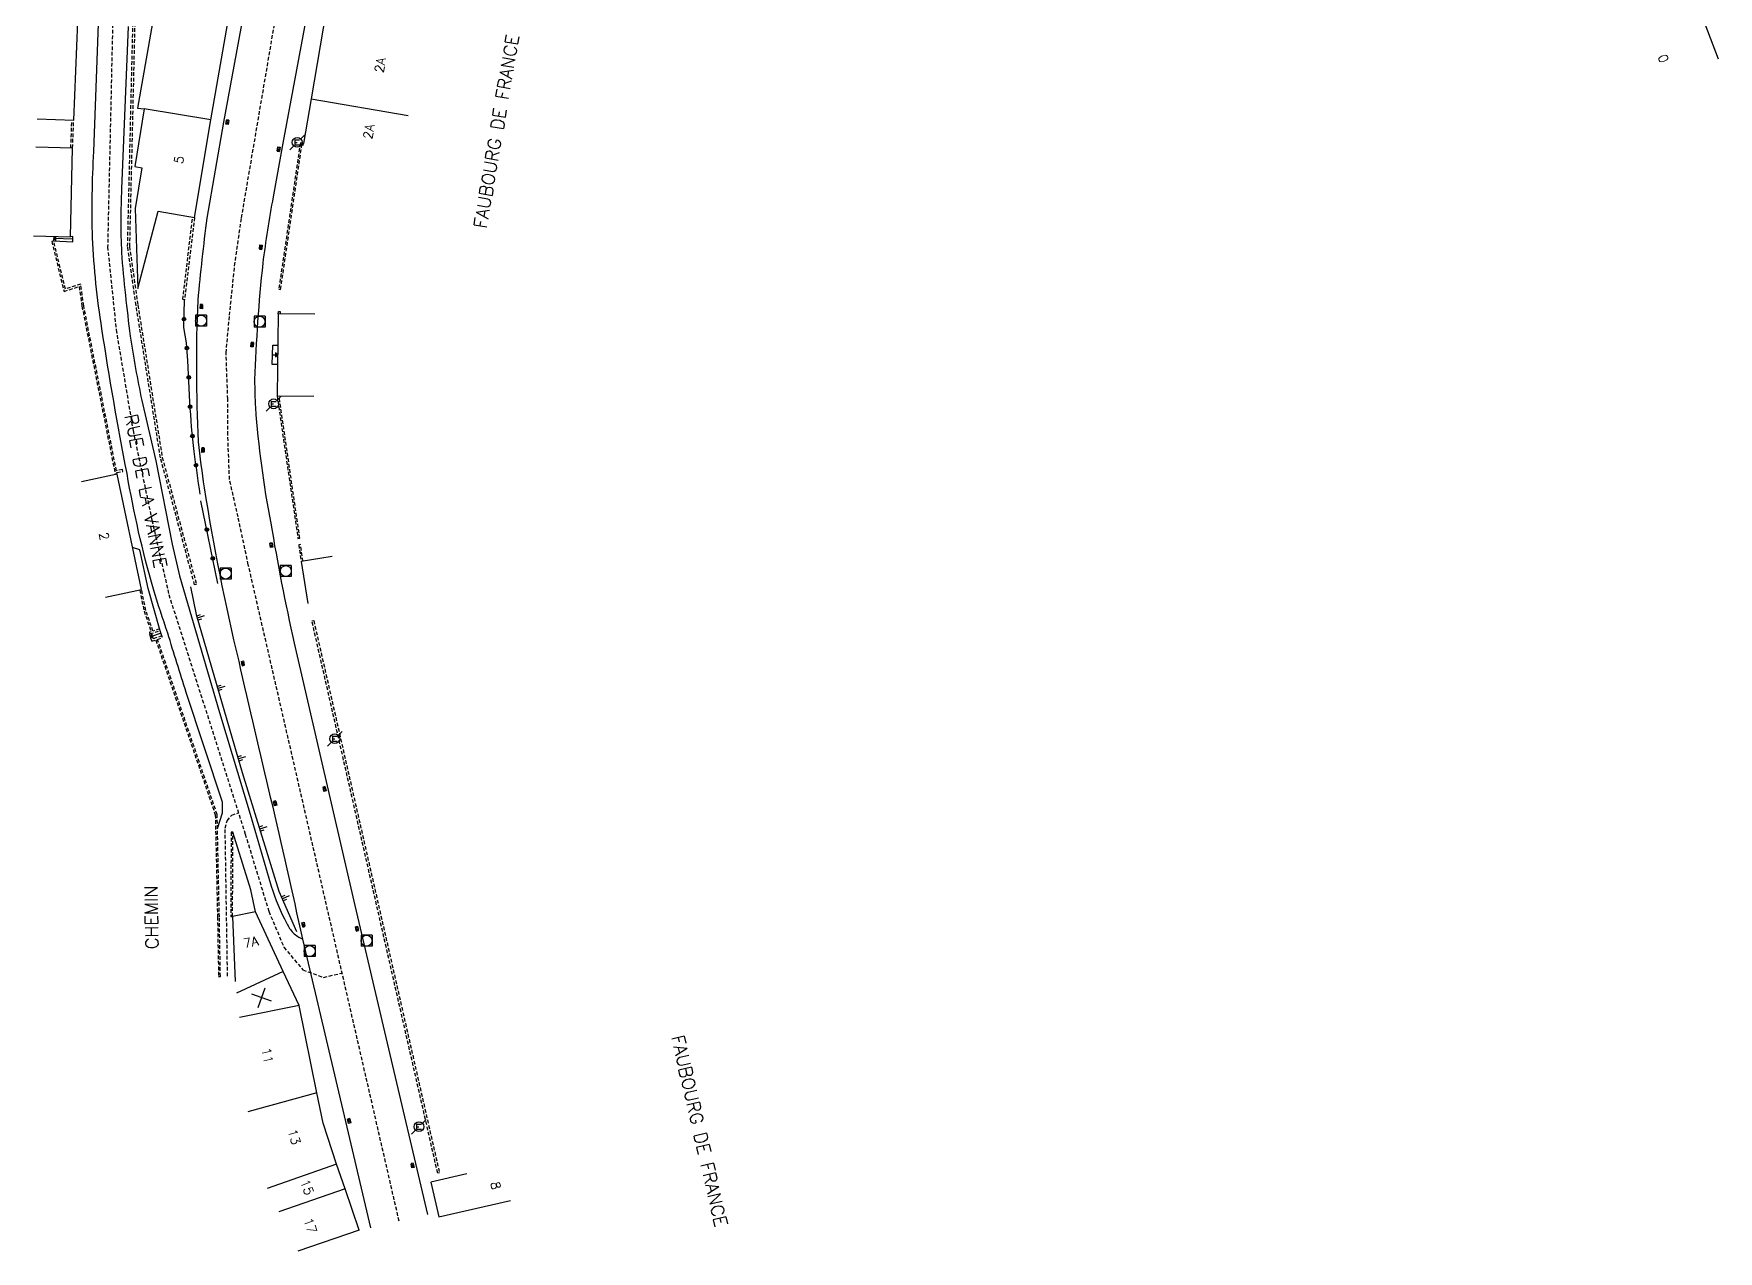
# Model space of a CAD drawing. Header units: millimetres. Extents: x 200040 to 200892, y 53262 to 54000.
# Drawn here: x 200069.8 to 200299.4, y 53291 to 53456.9 of the extents above; entities that cross this region are included whole.
import ezdxf
from ezdxf.enums import TextEntityAlignment as Align

# ---------------------------------------------------------------- set-up
doc = ezdxf.new("R2010")
doc.units = ezdxf.units.MM
doc.linetypes.add('DASHED', pattern=[0.75, 0.5, -0.25])
doc.layers.get('0').update_dxf_attribs({"linetype": 'CONTINUOUS'})
for name, color, linetype in [('W0001', 6, 'DASHED'), ('W0008', 7, 'CONTINUOUS'), ('W0100', 7, 'CONTINUOUS'), ('W0112', 1, 'DASHED'), ('W0211', 2, 'CONTINUOUS'), ('W0322', 7, 'CONTINUOUS'), ('W0334', 7, 'CONTINUOUS'), ('W0400', 7, 'CONTINUOUS'), ('W0420', 7, 'CONTINUOUS'), ('W0471', 7, 'CONTINUOUS'), ('W0989', 7, 'CONTINUOUS'), ('W0991', 7, 'CONTINUOUS'), ('W1102', 7, 'CONTINUOUS')]:
    doc.layers.add(name, color=color, linetype=linetype)
doc.styles.get("Standard").update_dxf_attribs({"font": 'romans.shx', "width": 0.85})

# ---------------------------------------------------------------- blocks, each defined once
blk = doc.blocks.new('t211o')
at = {"color": 0, "linetype": 'Continuous'}
for p, q in [((-0.29, 0.5), (-0.29, 0)), ((0, 1), (0, 0)), ((0.29, 0.5), (0.29, 0))]:
    blk.add_line(p, q, dxfattribs=at)
blk = doc.blocks.new('t991o')
at = {"color": 0, "linetype": 'Continuous'}
for p, q in [((-1, 1), (1, -1)), ((-1, -1), (1, 1))]:
    blk.add_line(p, q, dxfattribs=at)
blk = doc.blocks.new('t322o')
at = {"color": 0, "linetype": 'Continuous'}
for radius in [0.25, 0.15]:
    blk.add_circle((0, 0), radius, dxfattribs=at)
blk = doc.blocks.new('T400')
for p, q in [((-0.15, 0.3), (0.15, 0.3)), ((-0.15, -0.25), (-0.15, 0.3)), ((-0.15, 0.15), (0.15, 0.15)), ((-0.15, 0), (0.15, 0)), ((0.15, 0.3), (0.15, -0.25)), ((-0.15, -0.15), (0.15, -0.15)), ((-0.15, -0.25), (-0.15, -0.3)), ((-0.15, -0.3), (0.15, -0.3)), ((0.15, -0.3), (0.15, -0.25))]:
    blk.add_line(p, q)
blk = doc.blocks.new('T471')
for p, q in [((-0.333334, 0.333334), (-0.333334, -0.333334)), ((-0.333334, 0.333334), (0.333334, 0.333334)), ((-0.333334, 0), (0, 0)), ((0.500001, 0.500001), (1.000002, 1.000002)), ((-0.500001, -0.500001), (-1.000002, -1.000002)), ((-0.333334, -0.333334), (0.333334, -0.333334))]:
    blk.add_line(p, q)
blk.add_ellipse((0, 0), major_axis=(0.471405, 0.471405), ratio=1, start_param=5.4977871438, end_param=11.780972451)
blk = doc.blocks.new('T420')
for p, q in [((0.75, 0.75), (-0.75, 0.75)), ((-0.75, 0.75), (-0.75, -0.75)), ((0.75, 0.75), (0.75, -0.75)), ((0.75, -0.75), (-0.75, -0.75))]:
    blk.add_line(p, q)
blk.add_ellipse((0, 0), major_axis=(-0.53, 0.53), ratio=1, start_param=3.926991, end_param=10.210176)

msp = doc.modelspace()

# ---------------------------------------------------------------- linework, layer by layer
at = {"layer": 'W0001'}
for points in [[(200119.6, 53295.12), (200099.04, 53384.56), (200097.64, 53391.08), (200096.48, 53396.2), (200096.24, 53402.26), (200096.24, 53407.15), (200096.01, 53413.43), (200096.48, 53418.56), (200097.17, 53425.31), (200098.11, 53431.83), (200109.29, 53497.51), (200111.39, 53509.15), (200113.72, 53514.97), (200116.75, 53521.73), (200122.11, 53529.88), (200125.14, 53534.07), (200129.8, 53537.33), (200135.62, 53539.89), (200141.91, 53541.99), (200148.44, 53543.85), (200153.56, 53544.55), (200161.49, 53543.85), (200169.88, 53541.99), (200193.51, 53534.64)], [(200080.2, 53494.35), (200080.76, 53467.96), (200079.86, 53427.89), (200081.02, 53416.59), (200083.33, 53402.85), (200085.9, 53390.64), (200088.21, 53380.5), (200098.62, 53347.88), (200101.83, 53337.35), (200103.89, 53332.46), (200106.46, 53329.38), (200109.29, 53328.35), (200111.83, 53328.94)], [(200096.21, 53328.52), (200095.88, 53348.69), (200096.14, 53349.7), (200096.77, 53350.47), (200097.7, 53350.76)]]:
    msp.add_lwpolyline(points, dxfattribs=at)
at = {"layer": 'W0008', "flags": 128}
for points in [[(200192.18, 53530.36), (200172.56, 53536.45), (200169.67, 53537.29), (200156.55, 53539.07, 0.111572), (200151.34, 53538.66, 0.0313), (200144.9, 53536.34, 0.0442), (200134.68, 53531.37, 0.0357), (200130.03, 53527.97, 0.0378), (200122.53, 53520.17, 0.008267), (200118.27, 53513.04, 0.0356), (200115.98, 53507.45, 0.0329), (200114.19, 53500.63), (200108.22, 53469.64), (200108.7, 53468.63), (200103.75, 53442.01), (200102.42, 53434.7, 0.0121), (200101.01, 53425.65, 0.018159), (200099.9, 53409.76, 0.009615), (200100, 53406, 0.029), (200102.1, 53390.23, 0.0137), (200105.29, 53373.91), (200113.57, 53338.16), (200117.95, 53319.38), (200123.47, 53296.04)], [(200082.64, 53457.92), (200081.77, 53435.81, 0.024), (200081.76, 53427.14, 0.0126), (200082.29, 53421.32, 0.0084), (200082.95, 53415.73, 0.0138), (200084.52, 53406.96), (200086.43, 53398.75), (200088.67, 53387.4), (200089.64, 53383.07), (200095.13, 53364.42), (200099.27, 53350.6), (200102.17, 53340.79, 0.0481), (200104.28, 53335.7, 0.0784), (200105.14, 53334.42, 0.0764), (200106.48, 53333.56, 0.0018), (200102.13, 53352.73, -0.0006), (200097.77, 53371.42, -0.0189), (200093.07, 53395.07, -0.0129), (200092.27, 53401.33, -0.0243), (200092.2, 53420.62, -0.0108), (200093.44, 53431.82), (200095.72, 53444.89), (200100.44, 53470.54)], [(200094.83, 53348.62), (200095.53, 53350.79), (200095.52, 53352.22), (200090.59, 53367.16, -0.0014), (200088.05, 53375.24, -0.0044), (200086.1, 53381.23, -0.0272), (200082.51, 53397.02, -0.0101), (200079.08, 53416.73, -0.0269), (200077.8, 53429.12, -0.0201), (200077.98, 53440.88), (200078.96, 53468.27), (200076.57, 53469.16)]]:
    msp.add_lwpolyline(points, format="xyb", dxfattribs=at)
for points in [[(200100.04, 53337.3), (200099.39, 53340.27), (200096.95, 53348.13)], [(200115.73, 53294.21), (200111.96, 53310.25), (200106.48, 53333.56)]]:
    msp.add_lwpolyline(points, dxfattribs=at)
at = {"layer": 'W0100'}
for p, q in [((200075.13, 53428.94), (200072.51, 53429.01)), ((200087.26, 53374.88), (200087.02, 53375.58)), ((200085.8, 53374.39), (200085.62, 53375.14))]:
    msp.add_line(p, q, dxfattribs=at)
at = {"layer": 'W0100', "flags": 128}
for points in [[(200117.56, 53476.02), (200112.64, 53476.89), (200109.66, 53460.1), (200107.61, 53448.07), (200106.56, 53441.98), (200106.56, 53441.98)], [(200069.78, 53429.4), (200074.78, 53429.27), (200075.09, 53441.35), (200070.09, 53441.47)], [(200108.12, 53418.7), (200103.12, 53418.77), (200102.96, 53407.61), (200107.96, 53407.54)], [(200103.02, 53411.86), (200102.3, 53411.87), (200102.39, 53414.5), (200103.06, 53414.49)], [(200079.59, 53380.15), (200084.48, 53381.18), (200081.17, 53396.91), (200076.28, 53395.88)], [(200110.49, 53385.7), (200106.23, 53385), (200107.17, 53379.29), (200107.17, 53379.29)], [(200114.17, 53293.89), (200112.25, 53299.52), (200111.05, 53302.9), (200109.23, 53308.5), (200108.37, 53312.61), (200105.96, 53324.53), (200103.78, 53329.17), (200100.04, 53337.3), (200096.89, 53336.65), (200097.23, 53327.78)], [(200128.81, 53301.57), (200123.94, 53300.44), (200125.03, 53295.7)]]:
    msp.add_lwpolyline(points, dxfattribs=at)
msp.add_lwpolyline([(200087.74, 53468.56), (200083.95, 53446.77), (200084.85, 53446.72), (200083.55, 53438.84), (200084.53, 53438.67), (200083.6, 53433.11), (200083.96, 53422.22), (200086.77, 53432.74), (200091.7, 53431.91), (200093.93, 53445.19), (200097.69, 53466.83), (200092.76, 53467.69)], close=True, dxfattribs=at)
at = {"layer": 'W0100'}
for points in [[(200070.24, 53445.34), (200075.24, 53445.14), (200076.08, 53465.36), (200071.99, 53465.52)], [(200283.89, 53464.66), (200288.57, 53466.44), (200291.72, 53458.17), (200294.97, 53459.52), (200297.59, 53458.29), (200299.41, 53453.53)], [(200072.52, 53429.33), (200072.49, 53428.7), (200075.14, 53428.59), (200075.12, 53429.3), (200074.78, 53429.27)], [(200102.34, 53413.18), (200103.04, 53413.17), (200102.76, 53413.46), (200102.76, 53412.89), (200103.04, 53413.17)], [(200087.14, 53375.23), (200085.71, 53374.76), (200086.07, 53374.58), (200085.89, 53375.12), (200085.71, 53374.76)]]:
    msp.add_lwpolyline(points, dxfattribs=at)
msp.add_lwpolyline([(200072.78, 53428.75), (200072.81, 53429.27), (200072.51, 53429.01)], close=True, dxfattribs=at)
at = {"layer": 'W0112'}
for p, q in [((200074.84, 53441.35), (200074.99, 53445.15)), ((200075.09, 53441.35), (200075.24, 53445.14))]:
    msp.add_line(p, q, dxfattribs=at)
for points in [[(200084.28, 53487.32), (200084.06, 53479.42), (200082.84, 53427.95), (200083.98, 53419.95), (200087.31, 53399.2), (200091.97, 53381.88), (200091.72, 53381.82), (200087.07, 53399.14), (200083.74, 53419.91), (200082.59, 53427.94), (200083.81, 53479.42), (200084.03, 53487.4)], [(200091.7, 53431.91), (200090.35, 53420.69), (200090.1, 53420.72), (200091.45, 53431.95)], [(200081.15, 53396.9), (200081.11, 53397.13), (200081.93, 53397.3), (200081.89, 53397.54), (200081.06, 53397.38), (200076.6, 53419.84), (200076.19, 53422.82), (200074.1, 53422.14), (200072.5, 53428.7), (200072.25, 53428.64), (200073.92, 53421.81), (200075.98, 53422.49), (200076.36, 53419.8), (200080.91, 53396.85)], [(200103.12, 53418.77), (200103.14, 53419.09), (200103.39, 53419.07), (200103.37, 53418.76)], [(200102.96, 53407.61), (200105.81, 53388.15), (200106.06, 53388.19), (200103.22, 53407.61)], [(200106.48, 53385.04), (200106.16, 53387.34), (200105.92, 53387.3), (200106.23, 53385)], [(200084.23, 53381.13), (200084.82, 53378.28), (200085.8, 53375.45), (200085.55, 53375.38), (200085.62, 53375.14), (200087.02, 53375.58), (200086.95, 53375.82), (200086.04, 53375.53), (200085.07, 53378.35), (200084.48, 53381.18)]]:
    msp.add_lwpolyline(points, dxfattribs=at)
for points in [[(200103.44, 53422.09), (200106.34, 53441.77), (200106.51, 53441.73), (200106.56, 53441.98), (200106.13, 53442.06), (200103.19, 53422.13)], [(200107.96, 53376.96), (200125.09, 53301.72), (200124.85, 53301.66), (200107.71, 53376.91)], [(200085.88, 53374.15), (200086.43, 53374.33), (200094.54, 53350.5), (200094.84, 53336.58), (200094.98, 53328.48), (200095.23, 53328.48), (200095.09, 53336.58), (200094.79, 53350.54), (200086.66, 53374.41), (200087.34, 53374.65), (200087.26, 53374.88), (200085.8, 53374.39)], [(200096.89, 53336.65), (200096.95, 53348.13), (200096.7, 53348.13), (200096.64, 53336.65)]]:
    msp.add_lwpolyline(points, close=True, dxfattribs=at)
at = {"layer": 'W0211'}
msp.add_lwpolyline([(200091.14, 53381.55), (200091.94, 53377.78), (200098.22, 53356.26), (200103.22, 53340.11), (200105.62, 53334.6)], dxfattribs=at)
at = {"layer": 'W0322', "flags": 128}
msp.add_lwpolyline([(200092.47, 53394.18, -0.006), (200091.67, 53400, -0.0185), (200091.08, 53406.72), (200090.81, 53412.4), (200090.61, 53414.83), (200090.23, 53416.91), (200090.35, 53420.69)], format="xyb", dxfattribs=at)
msp.add_lwpolyline([(200094.89, 53382.02), (200092.58, 53393.28)], dxfattribs=at)
at = {"layer": 'W0334', "flags": 128}
msp.add_lwpolyline([(200087.02, 53375.59), (200085.4, 53381.35), (200084.25, 53386.59), (200083.26, 53386.92)], dxfattribs=at)
at = {"layer": 'W1102'}
for p, q in [((200093.93, 53445.19), (200084.85, 53446.72)), ((200107.61, 53448.07), (200120.85, 53445.81)), ((200103.78, 53329.17), (200097.43, 53326.2)), ((200105.96, 53324.53), (200097.85, 53322.89)), ((200108.37, 53312.61), (200098.96, 53310.02)), ((200111.05, 53302.9), (200101.62, 53299.56)), ((200112.25, 53299.52), (200103.19, 53296.42)), ((200125.03, 53295.7), (200134.77, 53297.94)), ((200114.17, 53293.89), (200105.8, 53291.02))]:
    msp.add_line(p, q, dxfattribs=at)

# ---------------------------------------------------------------- block references
at = {"layer": 'W0211'}
for p, rotation in [((200092.08, 53377.31), 286.2521481873491), ((200094.88, 53367.71), 286.2521481873491), ((200097.68, 53358.11), 286.2521481873491), ((200100.6, 53348.55), 287.21594140412), ((200103.68, 53339.04), 293.5536992066728)]:
    msp.add_blockref('t211o', p, dxfattribs=dict(at, rotation=rotation))
at = {"layer": 'W0322'}
for p, rotation in [((200090.27, 53418.05), 88.29476762126929), ((200090.67, 53414.09), 94.85773680911593), ((200090.92, 53410.1), 92.68578932462972), ((200091.11, 53406.1), 93.25917335082306), ((200091.43, 53402.11), 95.77119349795787), ((200091.91, 53398.14), 97.59652845743624), ((200093.39, 53389.36), 101.576802018781), ((200094.19, 53385.44), 101.576802018781)]:
    msp.add_blockref('t322o', p, dxfattribs=dict(at, rotation=rotation))
at = {"layer": 'W0400'}
for p, rotation in [((200096.18, 53444.88), 170.1920541163989), ((200103.17, 53441.2), 350.8033452838187), ((200100.75, 53427.84), 355.16942292482), ((200092.64, 53419.76), 176.4832793034776), ((200099.56, 53414.56), 174.5146372068703), ((200092.86, 53400.19), 182.5727752190589), ((200102.17, 53387.24), 188.9520177241069), ((200098.3, 53371.14), 9.630283952709128), ((200109.43, 53354.01), 192.7224307760713), ((200102.69, 53352.06), 193.5543963693922), ((200106.55, 53335.53), 12.26537895258197), ((200113.84, 53334.99), 12.88273923184204), ((200112.78, 53308.78), 193.4102392913001), ((200121.43, 53302.7), 191.781515101198)]:
    msp.add_blockref('T400', p, dxfattribs=dict(at, rotation=rotation))
at = {"layer": 'W0420'}
for p in [(200092.61, 53417.83), (200100.57, 53417.69), (200095.95, 53383.38), (200104.15, 53383.71), (200107.4, 53331.92), (200115.15, 53333.35)]:
    msp.add_blockref('T420', p, dxfattribs=at)
at = {"layer": 'W0471'}
for p in [(200105.7, 53442.13), (200102.48, 53406.5), (200110.83, 53360.87), (200122.3, 53308)]:
    msp.add_blockref('T471', p, dxfattribs=at)
at = {"layer": 'W0991', "rotation": 115.0925187132066}
msp.add_blockref('t991o', (200100.85, 53325.59), dxfattribs=at)

# ---------------------------------------------------------------- texts
at = {"layer": 'W0989'}
for s, rotation, p in [('FAUBOURG DE FRANCE', 80.3347, (200132.86, 53443.63)), ('RUE DE LA VANNE', 281.0561, (200085.06, 53394.62)), ('CHEMIN', 90.94, (200085.84, 53336.54)), ('FAUBOURG DE FRANCE', 282.9431, (200160.53, 53307.42))]:
    msp.add_text(s, height=1.75, rotation=rotation, dxfattribs=at).set_placement(p, align=Align.MIDDLE)
at = {"layer": 'W0991'}
for s, rotation, p in [('0', 110.984, (200291.91, 53453.55)), ('2A', 80.304, (200117.01, 53452.65)), ('2A', 80.2547, (200115.46, 53443.59)), ('5', 80.4676, (200089.58, 53439.76)), ('2', 281.8684, (200079.39, 53388.46)), ('7A', 11.698, (200099.4, 53333.16)), ('11', 281.4586, (200101.65, 53317.69)), ('13', 285.4169, (200105.31, 53306.62)), ('15', 289.4987, (200107.06, 53299.76)), ('8', 282.9677, (200132.76, 53299.98)), ('17', 288.8898, (200107.5, 53294.53))]:
    msp.add_text(s, height=1.25, rotation=rotation, dxfattribs=at).set_placement(p, align=Align.MIDDLE)

doc.saveas('drawing.dxf')
